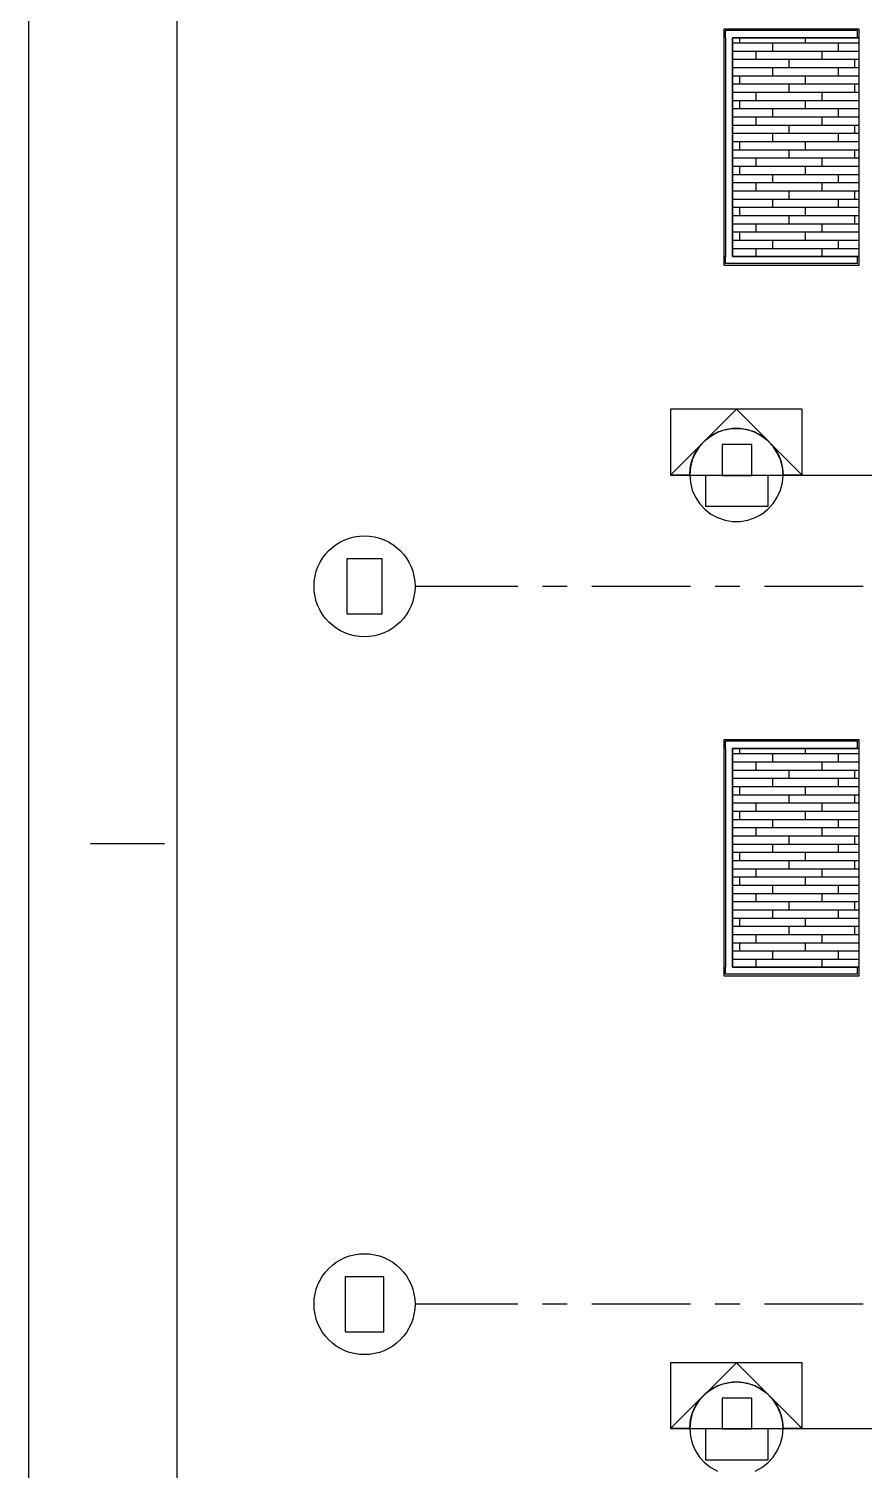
# Model space of a CAD drawing. Extents: x 0 to 3024, y 0 to 2160.
# Drawn here: x 0 to 305, y 646 to 1172 of the extents above; entities that cross this region are included whole.
import ezdxf

# ---------------------------------------------------------------- set-up
doc = ezdxf.new("R2010")
doc.units = 0
doc.layers.add('CTR-1st_Phase-Structure_S213-THIRD_FLOOR_FRAMING_PLAN', color=7, linetype='CONTINUOUS')

msp = doc.modelspace()

# ---------------------------------------------------------------- linework, layer by layer
at = {"layer": 'CTR-1st_Phase-Structure_S213-THIRD_FLOOR_FRAMING_PLAN', "color": 7}
for points in [[(0, 0.060054), (0, 2160)], [(53.999999, 2106.060001), (53.999999, 54.060053), (2969.999926, 54.060053)], [(256.739994, 1168.920025), (302.339992, 1168.920025), (302.879992, 1168.920025), (302.879992, 1171.560025), (302.879992, 1172.100025), (253.559994, 1172.100025), (253.559994, 1171.560025), (253.559994, 1168.920025)], [(253.559994, 1168.920025), (253.559994, 1089.180027)], [(254.099994, 1168.920025), (254.099994, 1171.560025)], [(302.339992, 1171.560025), (254.099994, 1171.560025)], [(254.099994, 1168.920025), (254.099994, 1089.180027)], [(256.739994, 1089.180027), (256.739994, 1168.920025)], [(302.339992, 1168.920025), (302.339992, 1171.560025)], [(302.879992, 1086.540027), (302.879992, 1171.560025)], [(253.559994, 1086.000027), (302.879992, 1086.000027), (302.879992, 1086.540027), (302.879992, 1089.180027), (302.339992, 1089.180027), (256.739994, 1089.180027)], [(253.559994, 1089.180027), (253.559994, 1086.540027), (253.559994, 1086.000027)], [(254.099994, 1086.540027), (254.099994, 1089.180027)], [(302.339992, 1086.540027), (302.339992, 1089.180027)], [(302.339992, 1086.540027), (254.099994, 1086.540027)], [(241.139994, 1009.380029), (234.059994, 1009.380029), (258.119994, 1033.440028), (282.179993, 1009.380029), (275.159993, 1009.380029), (274.919993, 1012.200029), (274.199993, 1014.900029), (273.059993, 1017.480029), (271.559993, 1019.820029), (269.639993, 1021.920028), (267.419993, 1023.660028), (264.959993, 1024.980028), (262.319993, 1025.880028), (259.559994, 1026.360028), (256.739994, 1026.360028), (253.979994, 1025.880028), (251.279994, 1024.980028), (248.819994, 1023.660028), (246.599994, 1021.920028), (244.679994, 1019.820029), (243.179994, 1017.480029), (242.039994, 1014.900029), (241.379994, 1012.200029), (241.139994, 1009.380029), (241.379994, 1006.620029), (242.039994, 1003.860029), (243.179994, 1001.280029), (244.679994, 998.940029), (246.599994, 996.900029), (248.819994, 995.160029), (251.279994, 993.840029), (253.979994, 992.940029), (256.739994, 992.460029), (259.559994, 992.460029), (262.319993, 992.940029), (264.959993, 993.840029), (267.419993, 995.160029), (269.639993, 996.900029), (271.559993, 998.940029), (273.059993, 1001.280029), (274.199993, 1003.860029), (274.919993, 1006.620029), (275.159993, 1009.380029)], [(275.159993, 1009.380029), (351.659991, 1009.380029)], [(256.739994, 909.600031), (302.339992, 909.600031), (302.879992, 909.600031), (302.879992, 912.240031), (302.879992, 912.780031), (253.559994, 912.780031), (253.559994, 912.240031), (253.559994, 909.600031)], [(254.099994, 909.600031), (254.099994, 912.240031)], [(302.339992, 912.240031), (254.099994, 912.240031)], [(302.339992, 909.600031), (302.339992, 912.240031)], [(302.879992, 827.220033), (302.879992, 912.240031)], [(253.559994, 909.600031), (253.559994, 829.860033)], [(254.099994, 909.600031), (254.099994, 829.860033)], [(256.739994, 829.860033), (256.739994, 909.600031)], [(49.499999, 874.860032), (22.499999, 874.860032)], [(253.559994, 826.680033), (302.879992, 826.680033), (302.879992, 827.220033), (302.879992, 829.860033), (302.339992, 829.860033), (256.739994, 829.860033)], [(253.559994, 829.860033), (253.559994, 827.220033), (253.559994, 826.680033)], [(254.099994, 827.220033), (254.099994, 829.860033)], [(302.339992, 827.220033), (254.099994, 827.220033)], [(302.339992, 827.220033), (302.339992, 829.860033)], [(241.139994, 661.500037), (234.059994, 661.500037), (258.119994, 685.500037), (282.179993, 661.500037), (275.159993, 661.500037), (274.919993, 664.260037), (274.199993, 667.020037), (273.059993, 669.600037), (271.559993, 671.940037), (269.639993, 673.980037), (267.419993, 675.720037), (264.959993, 677.040037), (262.319993, 677.940037), (259.559994, 678.420037), (256.739994, 678.420037), (253.979994, 677.940037), (251.279994, 677.040037), (248.819994, 675.720037), (246.599994, 673.980037), (244.679994, 671.940037), (243.179994, 669.600037), (242.039994, 667.020037), (241.379994, 664.260037), (241.139994, 661.500037), (241.379994, 658.680038), (242.039994, 655.980038), (243.179994, 653.400038), (244.679994, 651.060038), (246.599994, 648.960038), (248.819994, 647.220038), (251.279994, 645.900038)], [(264.959993, 645.900038), (267.419993, 647.220038), (269.639993, 648.960038), (271.559993, 651.060038), (273.059993, 653.400038), (274.199993, 655.980038), (274.919993, 658.680038), (275.159993, 661.500037)], [(275.159993, 661.500037), (351.659991, 661.500037)]]:
    msp.add_lwpolyline(points, dxfattribs=at)
for points in [[(256.739994, 1168.920025), (256.739994, 1089.180027), (302.879992, 1089.180027), (302.879992, 1168.920025)], [(234.059994, 1033.440028), (234.059994, 1009.380029), (282.179993, 1009.380029), (282.179993, 1033.440028)], [(258.119994, 1033.440028), (234.059994, 1009.380029), (241.139994, 1009.380029), (241.319994, 1011.840029), (241.799994, 1014.180029), (242.639994, 1016.460029), (243.839994, 1018.620029), (245.279994, 1020.540028), (247.019994, 1022.280028), (248.939994, 1023.720028), (251.039994, 1024.860028), (253.319994, 1025.700028), (255.719994, 1026.240028), (258.119994, 1026.420028), (260.579993, 1026.240028), (262.919993, 1025.700028), (265.199993, 1024.860028), (267.299993, 1023.720028), (269.279993, 1022.280028), (270.959993, 1020.540028), (272.459993, 1018.620029), (273.599993, 1016.460029), (274.439993, 1014.180029), (274.979993, 1011.840029), (275.159993, 1009.380029), (282.179993, 1009.380029)], [(252.899994, 1020.540028), (252.899994, 1009.260029), (263.759993, 1009.260029), (263.759993, 1020.540028)], [(246.899994, 1009.260029), (246.899994, 998.040029), (269.759993, 998.040029), (269.759993, 1009.260029)], [(115.979997, 978.78003), (115.979997, 958.74003), (128.939997, 958.74003), (128.939997, 978.78003)], [(256.739994, 909.600031), (256.739994, 829.860033), (302.879992, 829.860033), (302.879992, 909.600031)], [(115.379997, 716.820036), (115.379997, 696.780037), (129.479997, 696.780037), (129.479997, 716.820036)], [(234.059994, 685.500037), (234.059994, 661.500037), (282.179993, 661.500037), (282.179993, 685.500037)], [(258.119994, 685.500037), (234.059994, 661.500037), (241.139994, 661.500037), (241.319994, 663.900037), (241.799994, 666.240037), (242.639994, 668.520037), (243.839994, 670.680037), (245.279994, 672.600037), (247.019994, 674.340037), (248.939994, 675.780037), (251.039994, 676.920037), (253.319994, 677.820037), (255.719994, 678.300037), (258.119994, 678.480037), (260.579993, 678.300037), (262.919993, 677.820037), (265.199993, 676.920037), (267.299993, 675.780037), (269.279993, 674.340037), (270.959993, 672.600037), (272.459993, 670.680037), (273.599993, 668.520037), (274.439993, 666.240037), (274.979993, 663.900037), (275.159993, 661.500037), (282.179993, 661.500037)], [(252.899994, 672.600037), (252.899994, 661.320037), (263.759993, 661.320037), (263.759993, 672.600037)], [(246.899994, 661.320037), (246.899994, 650.100038), (269.759993, 650.100038), (269.759993, 661.320037)]]:
    msp.add_lwpolyline(points, close=True, dxfattribs=at)
at = {"layer": 'CTR-1st_Phase-Structure_S213-THIRD_FLOOR_FRAMING_PLAN', "color": 1}
for points in [[(259.259994, 1168.920025), (259.259994, 1166.940025)], [(283.259993, 1168.920025), (283.259993, 1166.940025)], [(302.879992, 1166.940025), (256.739994, 1166.940025)], [(302.879992, 1163.940025), (256.739994, 1163.940025)], [(265.259993, 1163.940025), (265.259993, 1160.940025)], [(271.259993, 1166.940025), (271.259993, 1163.940025)], [(289.259993, 1163.940025), (289.259993, 1160.940025)], [(295.259993, 1166.940025), (295.259993, 1163.940025)], [(302.879992, 1160.940025), (256.739994, 1160.940025)], [(302.879992, 1157.940025), (256.739994, 1157.940025)], [(271.259993, 1157.940025), (271.259993, 1154.940025)], [(277.259993, 1160.940025), (277.259993, 1157.940025)], [(295.259993, 1157.940025), (295.259993, 1154.940025)], [(301.259992, 1160.940025), (301.259992, 1157.940025)], [(302.879992, 1154.940025), (256.739994, 1154.940025)], [(302.879992, 1151.940025), (256.739994, 1151.940025)], [(259.259994, 1154.940025), (259.259994, 1151.940025)], [(277.259993, 1151.940025), (277.259993, 1148.940025)], [(283.259993, 1154.940025), (283.259993, 1151.940025)], [(301.259992, 1151.940025), (301.259992, 1148.940025)], [(302.879992, 1148.940025), (256.739994, 1148.940025)], [(265.259993, 1148.940025), (265.259993, 1145.940025)], [(289.259993, 1148.940025), (289.259993, 1145.940025)], [(302.879992, 1145.940025), (256.739994, 1145.940025)], [(302.879992, 1142.940025), (256.739994, 1142.940025)], [(259.259994, 1145.940025), (259.259994, 1142.940025)], [(271.259993, 1142.940025), (271.259993, 1139.940026)], [(283.259993, 1145.940025), (283.259993, 1142.940025)], [(295.259993, 1142.940025), (295.259993, 1139.940026)], [(302.879992, 1139.940026), (256.739994, 1139.940026)], [(302.879992, 1136.940026), (256.739994, 1136.940026)], [(265.259993, 1139.940026), (265.259993, 1136.940026)], [(277.259993, 1136.940026), (277.259993, 1133.940026)], [(289.259993, 1139.940026), (289.259993, 1136.940026)], [(301.259992, 1136.940026), (301.259992, 1133.940026)], [(302.879992, 1133.940026), (256.739994, 1133.940026)], [(302.879992, 1130.940026), (256.739994, 1130.940026)], [(259.259994, 1130.940026), (259.259994, 1127.940026)], [(271.259993, 1133.940026), (271.259993, 1130.940026)], [(283.259993, 1130.940026), (283.259993, 1127.940026)], [(295.259993, 1133.940026), (295.259993, 1130.940026)], [(302.879992, 1127.940026), (256.739994, 1127.940026)], [(277.259993, 1127.940026), (277.259993, 1124.940026)], [(301.259992, 1127.940026), (301.259992, 1124.940026)], [(302.879992, 1124.940026), (256.739994, 1124.940026)], [(302.879992, 1121.940026), (256.739994, 1121.940026)], [(259.259994, 1121.940026), (259.259994, 1118.940026)], [(265.259993, 1124.940026), (265.259993, 1121.940026)], [(283.259993, 1121.940026), (283.259993, 1118.940026)], [(289.259993, 1124.940026), (289.259993, 1121.940026)], [(302.879992, 1118.940026), (256.739994, 1118.940026)], [(302.879992, 1115.940026), (256.739994, 1115.940026)], [(265.259993, 1115.940026), (265.259993, 1112.940026)], [(271.259993, 1118.940026), (271.259993, 1115.940026)], [(289.259993, 1115.940026), (289.259993, 1112.940026)], [(295.259993, 1118.940026), (295.259993, 1115.940026)], [(302.879992, 1112.940026), (256.739994, 1112.940026)], [(302.879992, 1109.940026), (256.739994, 1109.940026)], [(271.259993, 1109.940026), (271.259993, 1106.940026)], [(277.259993, 1112.940026), (277.259993, 1109.940026)], [(295.259993, 1109.940026), (295.259993, 1106.940026)], [(301.259992, 1112.940026), (301.259992, 1109.940026)], [(302.879992, 1106.940026), (256.739994, 1106.940026)], [(259.259994, 1106.940026), (259.259994, 1103.940026)], [(283.259993, 1106.940026), (283.259993, 1103.940026)], [(302.879992, 1103.940026), (256.739994, 1103.940026)], [(302.879992, 1100.940026), (256.739994, 1100.940026)], [(265.259993, 1100.940026), (265.259993, 1097.940027)], [(277.259993, 1103.940026), (277.259993, 1100.940026)], [(289.259993, 1100.940026), (289.259993, 1097.940027)], [(301.259992, 1103.940026), (301.259992, 1100.940026)], [(302.879992, 1097.940027), (256.739994, 1097.940027)], [(302.879992, 1094.940027), (256.739994, 1094.940027)], [(259.259994, 1097.940027), (259.259994, 1094.940027)], [(271.259993, 1094.940027), (271.259993, 1091.940027)], [(283.259993, 1097.940027), (283.259993, 1094.940027)], [(295.259993, 1094.940027), (295.259993, 1091.940027)], [(302.879992, 1091.940027), (256.739994, 1091.940027)], [(265.259993, 1091.940027), (265.259993, 1089.180027)], [(289.259993, 1091.940027), (289.259993, 1089.180027)], [(178.379996, 968.76003), (140.879996, 968.76003)], [(196.379995, 968.76003), (187.379995, 968.76003)], [(241.379994, 968.76003), (205.379995, 968.76003)], [(259.379994, 968.76003), (250.379994, 968.76003)], [(304.379992, 968.76003), (268.379993, 968.76003)], [(302.879992, 907.620031), (256.739994, 907.620031)], [(302.879992, 904.620031), (256.739994, 904.620031)], [(259.259994, 909.600031), (259.259994, 907.620031)], [(265.259993, 904.620031), (265.259993, 901.620031)], [(271.259993, 907.620031), (271.259993, 904.620031)], [(283.259993, 909.600031), (283.259993, 907.620031)], [(289.259993, 904.620031), (289.259993, 901.620031)], [(295.259993, 907.620031), (295.259993, 904.620031)], [(302.879992, 901.620031), (256.739994, 901.620031)], [(277.259993, 901.620031), (277.259993, 898.620032)], [(301.259992, 901.620031), (301.259992, 898.620032)], [(302.879992, 898.620032), (256.739994, 898.620032)], [(302.879992, 895.620032), (256.739994, 895.620032)], [(259.259994, 895.620032), (259.259994, 892.620032)], [(271.259993, 898.620032), (271.259993, 895.620032)], [(283.259993, 895.620032), (283.259993, 892.620032)], [(295.259993, 898.620032), (295.259993, 895.620032)], [(302.879992, 892.620032), (256.739994, 892.620032)], [(302.879992, 889.620032), (256.739994, 889.620032)], [(265.259993, 889.620032), (265.259993, 886.620032)], [(277.259993, 892.620032), (277.259993, 889.620032)], [(289.259993, 889.620032), (289.259993, 886.620032)], [(301.259992, 892.620032), (301.259992, 889.620032)], [(302.879992, 886.620032), (256.739994, 886.620032)], [(302.879992, 883.620032), (256.739994, 883.620032)], [(259.259994, 886.620032), (259.259994, 883.620032)], [(271.259993, 883.620032), (271.259993, 880.620032)], [(283.259993, 886.620032), (283.259993, 883.620032)], [(295.259993, 883.620032), (295.259993, 880.620032)], [(302.879992, 880.620032), (256.739994, 880.620032)], [(265.259993, 880.620032), (265.259993, 877.620032)], [(289.259993, 880.620032), (289.259993, 877.620032)], [(302.879992, 877.620032), (256.739994, 877.620032)], [(302.879992, 874.620032), (256.739994, 874.620032)], [(271.259993, 874.620032), (271.259993, 871.620032)], [(277.259993, 877.620032), (277.259993, 874.620032)], [(295.259993, 874.620032), (295.259993, 871.620032)], [(301.259992, 877.620032), (301.259992, 874.620032)], [(302.879992, 871.620032), (256.739994, 871.620032)], [(302.879992, 868.620032), (256.739994, 868.620032)], [(259.259994, 871.620032), (259.259994, 868.620032)], [(277.259993, 868.620032), (277.259993, 865.620032)], [(283.259993, 871.620032), (283.259993, 868.620032)], [(301.259992, 868.620032), (301.259992, 865.620032)], [(302.879992, 865.620032), (256.739994, 865.620032)], [(302.879992, 862.620032), (256.739994, 862.620032)], [(259.259994, 862.620032), (259.259994, 859.620033)], [(265.259993, 865.620032), (265.259993, 862.620032)], [(283.259993, 862.620032), (283.259993, 859.620033)], [(289.259993, 865.620032), (289.259993, 862.620032)], [(302.879992, 859.620033), (256.739994, 859.620033)], [(271.259993, 859.620033), (271.259993, 856.620033)], [(295.259993, 859.620033), (295.259993, 856.620033)], [(302.879992, 856.620033), (256.739994, 856.620033)], [(302.879992, 853.620033), (256.739994, 853.620033)], [(265.259993, 856.620033), (265.259993, 853.620033)], [(277.259993, 853.620033), (277.259993, 850.620033)], [(289.259993, 856.620033), (289.259993, 853.620033)], [(301.259992, 853.620033), (301.259992, 850.620033)], [(302.879992, 850.620033), (256.739994, 850.620033)], [(302.879992, 847.620033), (256.739994, 847.620033)], [(259.259994, 847.620033), (259.259994, 844.620033)], [(271.259993, 850.620033), (271.259993, 847.620033)], [(283.259993, 847.620033), (283.259993, 844.620033)], [(295.259993, 850.620033), (295.259993, 847.620033)], [(302.879992, 844.620033), (256.739994, 844.620033)], [(302.879992, 841.620033), (256.739994, 841.620033)], [(265.259993, 841.620033), (265.259993, 838.620033)], [(277.259993, 844.620033), (277.259993, 841.620033)], [(289.259993, 841.620033), (289.259993, 838.620033)], [(301.259992, 844.620033), (301.259992, 841.620033)], [(302.879992, 838.620033), (256.739994, 838.620033)], [(259.259994, 838.620033), (259.259994, 835.620033)], [(283.259993, 838.620033), (283.259993, 835.620033)], [(302.879992, 835.620033), (256.739994, 835.620033)], [(302.879992, 832.620033), (256.739994, 832.620033)], [(265.259993, 832.620033), (265.259993, 829.860033)], [(271.259993, 835.620033), (271.259993, 832.620033)], [(289.259993, 832.620033), (289.259993, 829.860033)], [(295.259993, 835.620033), (295.259993, 832.620033)], [(178.379996, 706.800036), (140.879996, 706.800036)], [(196.379995, 706.800036), (187.379995, 706.800036)], [(241.379994, 706.800036), (205.379995, 706.800036)], [(259.379994, 706.800036), (250.379994, 706.800036)], [(304.379992, 706.800036), (268.379993, 706.800036)]]:
    msp.add_lwpolyline(points, dxfattribs=at)
for points in [[(140.879996, 968.76003)], [(140.879996, 706.860036)]]:
    msp.add_lwpolyline(points, close=True, dxfattribs=at)
for points in [[(104.039997, 968.76003), (104.039997, 978.96003), (112.259997, 987.180029), (122.459997, 987.180029)], [(122.459997, 987.180029), (132.599997, 987.180029), (140.879996, 978.96003), (140.879996, 968.76003)], [(122.459997, 950.34003), (112.259997, 950.34003), (104.039997, 958.62003), (104.039997, 968.76003)], [(140.879996, 968.76003), (140.879996, 958.62003), (132.599997, 950.34003), (122.459997, 950.34003)], [(104.039997, 706.860036), (104.039997, 717.060036), (112.259997, 725.280036), (122.459997, 725.280036)], [(122.459997, 725.280036), (132.599997, 725.280036), (140.879996, 717.060036), (140.879996, 706.860036)], [(122.459997, 688.440037), (112.259997, 688.440037), (104.039997, 696.720037), (104.039997, 706.860036)], [(140.879996, 706.860036), (140.879996, 696.720037), (132.599997, 688.440037), (122.459997, 688.440037)]]:
    msp.add_open_spline(points, degree=3, dxfattribs=at)

doc.saveas('drawing.dxf')
